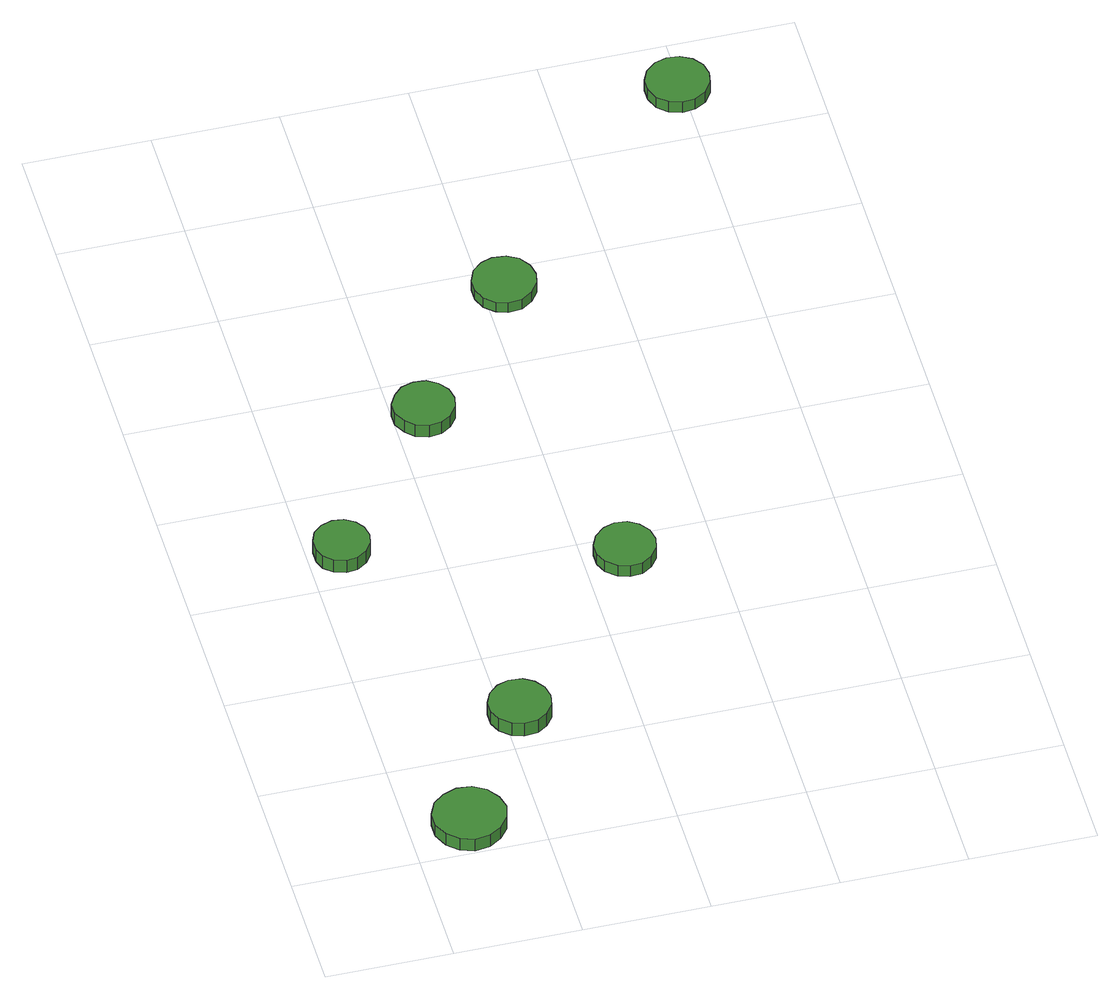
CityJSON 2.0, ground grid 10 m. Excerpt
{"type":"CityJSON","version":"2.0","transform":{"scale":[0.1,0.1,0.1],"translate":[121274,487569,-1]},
"CityObjects":{
"tree1":{"type":"SolitaryVegetationObject","attributes":{"function":"something"},"geometry":[{"type":"MultiSurface","lod":"1","boundaries":[[[0,1,2,3,4,5,6,7,8,9,10,11,12,13,14]],[[15,16,17,18,19,20,21,22,23,24,25,26,27,28,29]],[[0,29,28,1]],[[1,28,27,2]],[[2,27,26,3]],[[3,26,25,4]],[[4,25,24,5]],[[5,24,23,6]],[[6,23,22,7]],[[7,22,21,8]],[[8,21,20,9]],[[9,20,19,10]],[[10,19,18,11]],[[11,18,17,12]],[[12,17,16,13]],[[13,16,15,14]],[[14,15,29,0]]]}]},
"tree2":{"type":"SolitaryVegetationObject","attributes":{"function":"something"},"geometry":[{"type":"MultiSurface","lod":"1","boundaries":[[[30,31,32,33,34,35,36,37,38,39,40,41,42,43,44]],[[45,46,47,48,49,50,51,52,53,54,55,56,57,58,59]],[[30,59,58,31]],[[31,58,57,32]],[[32,57,56,33]],[[33,56,55,34]],[[34,55,54,35]],[[35,54,53,36]],[[36,53,52,37]],[[37,52,51,38]],[[38,51,50,39]],[[39,50,49,40]],[[40,49,48,41]],[[41,48,47,42]],[[42,47,46,43]],[[43,46,45,44]],[[44,45,59,30]]]}]},
"tree3":{"type":"SolitaryVegetationObject","attributes":{"function":"something"},"geometry":[{"type":"MultiSurface","lod":"1","boundaries":[[[60,61,62,63,64,65,66,67,68,69,70,71,72,73,74]],[[75,76,77,78,79,80,81,82,83,84,85,86,87,88,89]],[[60,89,88,61]],[[61,88,87,62]],[[62,87,86,63]],[[63,86,85,64]],[[64,85,84,65]],[[65,84,83,66]],[[66,83,82,67]],[[67,82,81,68]],[[68,81,80,69]],[[69,80,79,70]],[[70,79,78,71]],[[71,78,77,72]],[[72,77,76,73]],[[73,76,75,74]],[[74,75,89,60]]]}]},
"tree4":{"type":"SolitaryVegetationObject","attributes":{"function":"something"},"geometry":[{"type":"MultiSurface","lod":"1","boundaries":[[[90,91,92,93,94,95,96,97,98,99,100,101,102,103,104]],[[105,106,107,108,109,110,111,112,113,114,115,116,117,118,119]],[[90,119,118,91]],[[91,118,117,92]],[[92,117,116,93]],[[93,116,115,94]],[[94,115,114,95]],[[95,114,113,96]],[[96,113,112,97]],[[97,112,111,98]],[[98,111,110,99]],[[99,110,109,100]],[[100,109,108,101]],[[101,108,107,102]],[[102,107,106,103]],[[103,106,105,104]],[[104,105,119,90]]]}]},
"tree5":{"type":"SolitaryVegetationObject","attributes":{"function":"something"},"geometry":[{"type":"MultiSurface","lod":"1","boundaries":[[[120,121,122,123,124,125,126,127,128,129,130,131,132,133,134]],[[135,136,137,138,139,140,141,142,143,144,145,146,147,148,149]],[[120,149,148,121]],[[121,148,147,122]],[[122,147,146,123]],[[123,146,145,124]],[[124,145,144,125]],[[125,144,143,126]],[[126,143,142,127]],[[127,142,141,128]],[[128,141,140,129]],[[129,140,139,130]],[[130,139,138,131]],[[131,138,137,132]],[[132,137,136,133]],[[133,136,135,134]],[[134,135,149,120]]]}]},
"tree6":{"type":"SolitaryVegetationObject","attributes":{"function":"something"},"geometry":[{"type":"MultiSurface","lod":"1","boundaries":[[[150,151,152,153,154,155,156,157,158,159,160,161,162,163,164]],[[165,166,167,168,169,170,171,172,173,174,175,176,177,178,179]],[[150,179,178,151]],[[151,178,177,152]],[[152,177,176,153]],[[153,176,175,154]],[[154,175,174,155]],[[155,174,173,156]],[[156,173,172,157]],[[157,172,171,158]],[[158,171,170,159]],[[159,170,169,160]],[[160,169,168,161]],[[161,168,167,162]],[[162,167,166,163]],[[163,166,165,164]],[[164,165,179,150]]]}]},
"tree7":{"type":"SolitaryVegetationObject","attributes":{"function":"something"},"geometry":[{"type":"MultiSurface","lod":"1","boundaries":[[[180,181,182,183,184,185,186,187,188,189,190,191,192,193,194]],[[195,196,197,198,199,200,201,202,203,204,205,206,207,208,209]],[[180,209,208,181]],[[181,208,207,182]],[[182,207,206,183]],[[183,206,205,184]],[[184,205,204,185]],[[185,204,203,186]],[[186,203,202,187]],[[187,202,201,188]],[[188,201,200,189]],[[189,200,199,190]],[[190,199,198,191]],[[191,198,197,192]],[[192,197,196,193]],[[193,196,195,194]],[[194,195,209,180]]]}]}
},
"vertices":[
[75,30,19],[72,41,19],[65,51,19],[55,57,19],[43,58,19],[32,54,19],[23,47,19],[18,36,19],[18,24,19],[23,13,19],[32,5,19],[43,1,19],[55,3,19],[65,9,19],[72,18,19],[72,18,7],[65,9,7],[55,3,7],[43,1,7],[32,5,7],[23,13,7],[18,24,7],[18,36,7],[23,47,7],[32,54,7],[43,58,7],[55,57,7],[65,51,7],[72,41,7],[75,30,7],
[49,337,19],[47,346,19],[42,353,19],[34,358,19],[25,359,19],[16,356,19],[9,350,19],[6,342,19],[6,332,19],[9,324,19],[16,318,19],[25,315,19],[34,316,19],[42,321,19],[47,328,19],[47,328,6],[42,321,6],[34,316,6],[25,315,6],[16,318,6],[9,324,6],[6,332,6],[6,342,6],[9,350,6],[16,356,6],[25,359,6],[34,358,6],[42,353,6],[47,346,6],[49,337,6],
[137,136,19],[135,146,19],[129,154,19],[121,159,19],[110,160,19],[101,157,19],[93,150,19],[89,141,19],[89,131,19],[93,122,19],[101,115,19],[110,112,19],[121,113,19],[129,118,19],[135,126,19],[135,126,6],[129,118,6],[121,113,6],[110,112,6],[101,115,6],[93,122,6],[89,131,6],[89,141,6],[93,150,6],[101,157,6],[110,160,6],[121,159,6],[129,154,6],[135,146,6],[137,136,6],
[148,464,18],[146,474,18],[140,482,18],[132,487,18],[122,488,18],[112,485,18],[105,478,18],[100,469,18],[100,459,18],[105,450,18],[112,443,18],[122,440,18],[132,441,18],[140,446,18],[146,454,18],[146,454,6],[140,446,6],[132,441,6],[122,440,6],[112,443,6],[105,450,6],[100,459,6],[100,469,6],[105,478,6],[112,485,6],[122,488,6],[132,487,6],[140,482,6],[146,474,6],[148,464,6],
[256,280,18],[254,290,18],[248,298,18],[240,303,18],[230,304,18],[221,301,18],[213,294,18],[209,285,18],[209,275,18],[213,266,18],[221,259,18],[230,256,18],[240,257,18],[248,262,18],[254,270,18],[254,270,7],[248,262,7],[240,257,7],[230,256,7],[221,259,7],[213,266,7],[209,275,7],[209,285,7],[213,294,7],[221,301,7],[230,304,7],[240,303,7],[248,298,7],[254,290,7],[256,280,7],
[241,578,17],[239,588,17],[233,597,17],[224,602,17],[213,603,17],[204,600,17],[196,593,17],[192,583,17],[192,573,17],[196,563,17],[204,556,17],[213,553,17],[224,554,17],[233,560,17],[239,568,17],[239,568,7],[233,560,7],[224,554,7],[213,553,7],[204,556,7],[196,563,7],[192,573,7],[192,583,7],[196,593,7],[204,600,7],[213,603,7],[224,602,7],[233,597,7],[239,588,7],[241,578,7],
[421,752,18],[419,762,18],[413,770,18],[404,775,18],[394,776,18],[384,773,18],[376,766,18],[372,757,18],[372,747,18],[376,737,18],[384,730,18],[394,727,18],[404,728,18],[413,733,18],[419,742,18],[419,742,7],[413,733,7],[404,728,7],[394,727,7],[384,730,7],[376,737,7],[372,747,7],[372,757,7],[376,766,7],[384,773,7],[394,776,7],[404,775,7],[413,770,7],[419,762,7],[421,752,7]
]}
